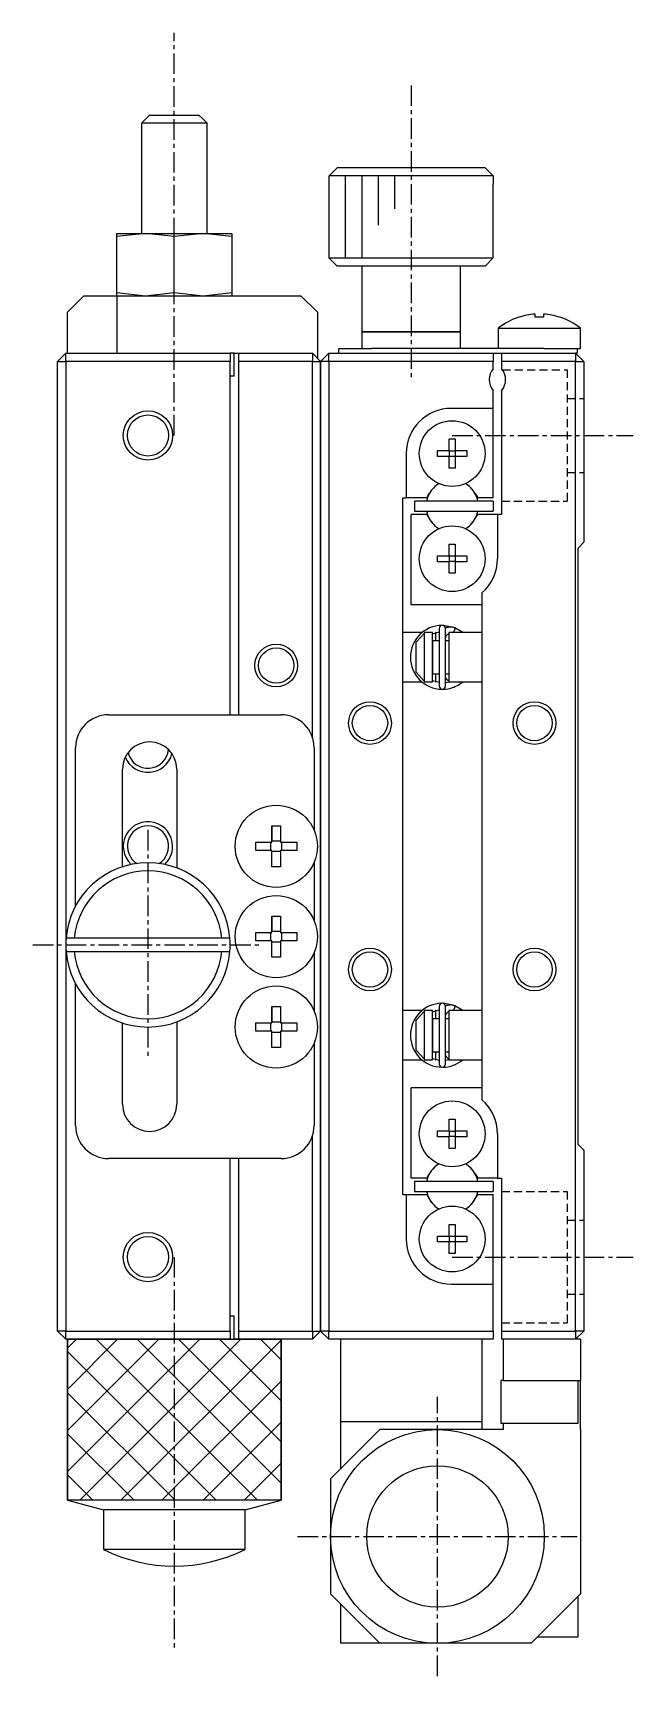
# Model space of a CAD drawing. Extents: x 10 to 388, y -3 to 270.
# Drawn here: x 235.2 to 271.7, y 97.1 to 197.1 of the extents above; entities that cross this region are included whole.
import ezdxf

# ---------------------------------------------------------------- set-up
doc = ezdxf.new("R2010")
doc.units = 0
doc.linetypes.add('CENTER', pattern=[2, 1.25, -0.25, 0.25, -0.25])
doc.linetypes.add('DASHED', pattern=[0.75, 0.5, -0.25])
doc.layers.get('0').update_dxf_attribs({"linetype": 'CONTINUOUS'})
doc.layers.add('CENTER', color=1, linetype='CENTER')

msp = doc.modelspace()

# ---------------------------------------------------------------- linework, layer by layer
at = {"color": 7, "linetype": 'CONTINUOUS'}
for p, q in [((242.311, 192.1), (242.061, 191.85)), ((242.311, 192.1), (243.811, 192.1)), ((243.811, 192.1), (245.311, 192.1)), ((245.561, 191.85), (245.311, 192.1)), ((242.061, 191.85), (241.811, 191.6)), ((243.811, 191.6), (241.811, 191.6)), ((241.811, 191.6), (241.811, 184.9)), ((245.811, 191.6), (243.811, 191.6)), ((245.811, 191.6), (245.561, 191.85)), ((245.811, 184.9), (245.811, 191.6)), ((253.227, 188.4), (253.729, 188.9)), ((253.227, 187.9), (253.227, 188.4)), ((263.195, 188.4), (253.227, 188.4)), ((253.729, 188.9), (262.693, 188.9)), ((262.693, 188.9), (263.195, 188.4)), ((263.195, 188.4), (263.195, 187.9)), ((253.211, 187.9), (253.227, 187.9)), ((253.211, 187.9), (253.211, 183.4)), ((263.195, 187.9), (263.211, 187.9)), ((263.211, 183.4), (263.211, 187.9)), ((242.061, 184.9), (240.311, 184.703)), ((240.311, 184.703), (240.311, 184.9)), ((240.311, 184.9), (242.061, 184.9)), ((240.311, 181.297), (240.311, 184.703)), ((242.061, 184.9), (245.561, 184.9)), ((243.811, 184.703), (242.061, 184.9)), ((245.561, 184.9), (243.811, 184.703)), ((243.811, 181.297), (243.811, 184.703)), ((247.311, 184.703), (245.561, 184.9)), ((245.561, 184.9), (247.311, 184.9)), ((247.311, 184.9), (247.311, 184.703)), ((247.311, 184.703), (247.311, 181.297)), ((253.211, 183.4), (263.211, 183.4)), ((253.211, 183.4), (253.711, 182.9)), ((262.711, 182.9), (263.211, 183.4)), ((262.711, 182.9), (253.711, 182.9)), ((255.211, 182.9), (255.211, 178.9)), ((261.211, 178.9), (261.211, 182.9)), ((237.311, 180.1), (238.311, 181.1)), ((238.311, 181.1), (240.311, 181.1)), ((240.311, 181.297), (242.061, 181.1)), ((240.311, 181.1), (240.311, 181.297)), ((240.311, 181.1), (240.311, 177.6)), ((240.311, 181.1), (241.811, 181.1)), ((241.811, 181.1), (245.811, 181.1)), ((242.061, 181.1), (243.811, 181.297)), ((243.811, 181.297), (245.561, 181.1)), ((245.561, 181.1), (247.311, 181.297)), ((245.811, 181.1), (251.511, 181.1)), ((247.311, 181.297), (247.311, 181.1)), ((252.511, 180.1), (251.511, 181.1)), ((237.311, 177.6), (237.311, 180.1)), ((252.511, 180.1), (252.511, 177.3)), ((263.511, 179.122), (268.511, 179.122)), ((263.511, 179.122), (263.511, 177.9)), ((264.763, 179.791), (264.759, 179.799)), ((265.751, 179.791), (265.751, 179.983)), ((266.271, 179.791), (265.751, 179.791)), ((266.271, 179.983), (266.271, 179.791)), ((267.263, 179.799), (267.259, 179.791)), ((268.511, 177.9), (268.511, 179.122)), ((255.211, 178.9), (261.211, 178.9)), ((261.211, 178.9), (255.211, 178.9)), ((255.211, 178.9), (255.211, 177.9)), ((261.211, 177.9), (261.211, 178.9)), ((236.711, 177.1), (237.211, 177.6)), ((236.711, 177.1), (237.211, 177.1)), ((236.711, 118.1), (236.711, 177.1)), ((237.211, 177.1), (237.211, 177.6)), ((237.211, 177.6), (247.211, 177.6)), ((247.211, 177.1), (237.211, 177.1)), ((237.211, 177.1), (237.211, 141.6)), ((247.211, 177.6), (247.211, 177.1)), ((247.461, 177.6), (247.211, 177.6)), ((247.211, 155.6), (247.211, 177.1)), ((247.461, 176.2), (247.461, 177.6)), ((247.461, 177.6), (247.711, 177.6)), ((247.711, 177.6), (252.211, 177.6)), ((247.711, 177.6), (247.711, 177.1)), ((252.211, 177.1), (247.711, 177.1)), ((247.711, 177.1), (247.711, 155.6)), ((252.211, 177.6), (252.211, 177.1)), ((252.211, 177.6), (252.711, 177.1)), ((252.211, 154.225), (252.211, 177.1)), ((252.211, 177.1), (252.711, 177.1)), ((253.211, 177.6), (252.711, 177.1)), ((253.211, 177.1), (252.711, 177.1)), ((252.711, 118.1), (252.711, 177.1)), ((252.711, 177.1), (252.711, 118.1)), ((253.211, 177.1), (253.211, 177.6)), ((253.211, 177.6), (263.211, 177.6)), ((253.211, 177.1), (253.211, 118.1)), ((263.211, 177.1), (253.211, 177.1)), ((253.811, 177.6), (253.811, 177.9)), ((253.811, 177.9), (255.811, 177.9)), ((266.311, 177.9), (255.811, 177.9)), ((263.211, 177.6), (263.711, 177.6)), ((263.211, 177.6), (263.211, 177.1)), ((263.211, 176.661), (263.211, 177.1)), ((263.711, 177.6), (268.211, 177.6)), ((263.711, 177.6), (263.711, 177.1)), ((268.211, 177.1), (263.711, 177.1)), ((263.711, 177.1), (263.711, 176.661)), ((266.311, 177.9), (268.311, 177.9)), ((268.311, 177.6), (268.211, 177.6)), ((268.211, 177.6), (268.211, 177.1)), ((268.211, 177.6), (268.711, 177.1)), ((268.211, 118.1), (268.211, 177.1)), ((268.211, 177.1), (268.711, 177.1)), ((268.311, 177.9), (268.511, 177.9)), ((268.311, 177.9), (268.311, 177.6)), ((268.711, 177.1), (268.711, 166.1)), ((247.461, 176.2), (247.211, 176.2)), ((263.211, 174.25), (263.211, 175.339)), ((263.711, 175.339), (263.711, 167.8)), ((263.211, 174.25), (260.661, 174.25)), ((263.211, 168.8), (263.211, 174.25)), ((260.531, 172.386), (260.891, 172.386)), ((260.531, 171.68), (260.531, 172.386)), ((260.891, 172.386), (260.891, 171.68)), ((257.911, 171.5), (257.911, 168.8)), ((259.825, 171.32), (259.825, 171.68)), ((259.825, 171.68), (260.531, 171.68)), ((260.531, 171.32), (259.825, 171.32)), ((260.541, 171.67), (260.531, 171.68)), ((260.541, 171.33), (260.531, 171.32)), ((260.531, 170.614), (260.531, 171.32)), ((260.541, 171.33), (260.541, 171.67)), ((260.541, 171.67), (260.881, 171.67)), ((260.881, 171.33), (260.541, 171.33)), ((260.881, 171.67), (260.891, 171.68)), ((260.881, 171.67), (260.881, 171.33)), ((260.881, 171.33), (260.891, 171.32)), ((260.891, 171.68), (261.597, 171.68)), ((260.891, 171.32), (260.891, 170.614)), ((261.597, 171.32), (260.891, 171.32)), ((261.597, 171.68), (261.597, 171.32)), ((260.891, 170.614), (260.531, 170.614)), ((259.16, 168.8), (259.31, 169.06)), ((262.112, 169.06), (262.262, 168.8)), ((257.711, 168.8), (257.911, 168.8)), ((257.711, 126.4), (257.711, 168.8)), ((259.16, 168.8), (257.911, 168.8)), ((258.411, 168.6), (258.411, 168)), ((263.211, 168.6), (258.411, 168.6)), ((258.411, 168), (263.211, 168)), ((263.211, 168.8), (262.262, 168.8)), ((263.211, 168.6), (263.211, 168)), ((258.211, 162.3), (258.211, 167.8)), ((259.16, 167.8), (258.211, 167.8)), ((259.16, 167.8), (259.31, 167.54)), ((262.112, 167.54), (262.262, 167.8)), ((263.461, 167.8), (262.262, 167.8)), ((263.461, 167.8), (263.461, 165.1)), ((263.711, 167.8), (263.461, 167.8)), ((268.361, 165.75), (268.711, 166.1)), ((259.825, 164.92), (259.825, 165.28)), ((259.825, 165.28), (260.531, 165.28)), ((260.531, 165.986), (260.891, 165.986)), ((260.531, 165.28), (260.531, 165.986)), ((260.541, 165.27), (260.531, 165.28)), ((260.541, 165.27), (260.881, 165.27)), ((260.541, 164.93), (260.541, 165.27)), ((260.881, 165.27), (260.891, 165.28)), ((260.881, 165.27), (260.881, 164.93)), ((260.891, 165.986), (260.891, 165.28)), ((260.891, 165.28), (261.597, 165.28)), ((261.597, 165.28), (261.597, 164.92)), ((268.361, 129.45), (268.361, 165.75)), ((260.531, 164.92), (259.825, 164.92)), ((260.541, 164.93), (260.531, 164.92)), ((260.531, 164.214), (260.531, 164.92)), ((260.891, 164.214), (260.531, 164.214)), ((260.881, 164.93), (260.541, 164.93)), ((260.881, 164.93), (260.891, 164.92)), ((260.891, 164.92), (260.891, 164.214)), ((261.597, 164.92), (260.891, 164.92)), ((262.511, 163.021), (262.511, 160.175)), ((262.511, 162.3), (258.211, 162.3)), ((260.826, 160.908), (260.139, 161.044)), ((258.874, 160.6), (257.711, 160.6)), ((258.511, 160.02), (259.011, 160.549)), ((258.511, 158.187), (258.511, 160.02)), ((258.875, 160.6), (258.875, 160.6)), ((259.011, 160.6), (259.011, 160.549)), ((259.511, 160.6), (259.011, 160.6)), ((259.011, 160.549), (259.011, 157.658)), ((259.511, 160.535), (259.916, 160.644)), ((259.511, 157.6), (259.511, 160.6)), ((259.511, 160.1), (259.511, 160.6)), ((259.511, 160.1), (259.511, 158.1)), ((259.511, 158.1), (259.511, 160.1)), ((259.916, 160.1), (259.511, 160.1)), ((259.7, 160.6), (259.699, 160.6)), ((259.701, 160.6), (259.7, 160.6)), ((259.7, 160.6), (259.7, 160.6)), ((259.7, 160.6), (259.7, 160.6)), ((259.711, 160.6), (259.701, 160.6)), ((259.711, 160.1), (259.711, 160.6)), ((259.916, 160.85), (259.916, 157.35)), ((260.312, 160.877), (260.304, 160.874)), ((260.306, 157.35), (260.306, 160.85)), ((260.306, 160.263), (260.307, 160.278)), ((260.306, 160.249), (260.306, 160.263)), ((260.511, 160.1), (260.306, 160.1)), ((260.307, 160.278), (260.309, 160.293)), ((260.309, 160.293), (260.312, 160.307)), ((260.343, 160.891), (260.312, 160.877)), ((260.312, 160.307), (260.315, 160.322)), ((260.315, 160.322), (260.319, 160.337)), ((260.319, 160.337), (260.323, 160.351)), ((260.323, 160.351), (260.329, 160.365)), ((260.329, 160.365), (260.335, 160.379)), ((260.335, 160.379), (260.341, 160.392)), ((260.341, 160.392), (260.349, 160.405)), ((260.375, 160.904), (260.343, 160.891)), ((260.349, 160.405), (260.357, 160.418)), ((260.357, 160.418), (260.365, 160.43)), ((260.365, 160.43), (260.374, 160.442)), ((260.374, 160.442), (260.384, 160.454)), ((260.408, 160.914), (260.375, 160.904)), ((260.384, 160.454), (260.394, 160.465)), ((260.394, 160.465), (260.405, 160.475)), ((260.405, 160.475), (260.416, 160.485)), ((260.441, 160.923), (260.408, 160.914)), ((260.416, 160.485), (260.428, 160.494)), ((260.428, 160.494), (260.44, 160.503)), ((260.44, 160.503), (260.453, 160.511)), ((260.475, 160.931), (260.441, 160.923)), ((260.453, 160.511), (260.466, 160.518)), ((260.466, 160.518), (260.48, 160.525)), ((260.508, 160.937), (260.475, 160.931)), ((260.48, 160.525), (260.493, 160.531)), ((260.493, 160.531), (260.507, 160.537)), ((260.507, 160.537), (260.511, 160.538)), ((260.542, 160.941), (260.508, 160.937)), ((260.511, 160.6), (260.511, 157.6)), ((262.511, 160.6), (260.511, 160.6)), ((260.576, 160.943), (260.542, 160.941)), ((260.611, 160.944), (260.576, 160.943)), ((260.645, 160.943), (260.611, 160.944)), ((260.679, 160.94), (260.645, 160.943)), ((260.713, 160.935), (260.679, 160.94)), ((260.747, 160.929), (260.713, 160.935)), ((260.78, 160.921), (260.747, 160.929)), ((260.782, 160.612), (260.776, 160.6)), ((260.813, 160.912), (260.78, 160.921)), ((260.788, 160.624), (260.782, 160.612)), ((260.885, 160.882), (260.786, 160.6)), ((260.794, 160.637), (260.788, 160.624)), ((260.801, 160.65), (260.794, 160.637)), ((260.807, 160.664), (260.801, 160.65)), ((260.813, 160.677), (260.807, 160.664)), ((260.845, 160.9), (260.813, 160.912)), ((260.819, 160.692), (260.813, 160.677)), ((260.826, 160.706), (260.819, 160.692)), ((260.831, 160.72), (260.826, 160.706)), ((260.837, 160.734), (260.831, 160.72)), ((260.843, 160.748), (260.837, 160.734)), ((260.848, 160.762), (260.843, 160.748)), ((260.876, 160.888), (260.845, 160.9)), ((260.853, 160.775), (260.848, 160.762)), ((260.857, 160.788), (260.853, 160.775)), ((260.861, 160.801), (260.857, 160.788)), ((260.865, 160.813), (260.861, 160.801)), ((260.869, 160.824), (260.865, 160.813)), ((260.872, 160.835), (260.869, 160.824)), ((260.874, 160.844), (260.872, 160.835)), ((260.874, 160.889), (260.876, 160.888)), ((260.876, 160.853), (260.874, 160.844)), ((261.347, 160.6), (260.875, 160.888)), ((260.876, 160.888), (260.878, 160.886)), ((260.878, 160.861), (260.876, 160.853)), ((260.878, 160.886), (260.879, 160.883)), ((260.879, 160.868), (260.878, 160.861)), ((260.879, 160.883), (260.879, 160.88)), ((260.879, 160.88), (260.879, 160.875)), ((260.879, 160.875), (260.879, 160.868)), ((260.884, 160.884), (260.885, 160.882)), ((262.511, 160.175), (262.511, 158.025)), ((259.011, 157.658), (258.511, 158.187)), ((258.511, 158.18), (258.511, 158.187)), ((259.511, 157.6), (259.511, 158.1)), ((259.511, 158.1), (259.916, 158.1)), ((259.711, 157.6), (259.711, 158.1)), ((260.306, 158.1), (260.511, 158.1)), ((262.511, 158.025), (262.511, 137.175)), ((257.711, 157.6), (258.875, 157.6)), ((259.011, 157.658), (259.011, 157.6)), ((259.011, 157.6), (259.511, 157.6)), ((259.916, 157.557), (259.511, 157.664)), ((259.699, 157.6), (259.699, 157.6)), ((259.7, 157.6), (259.7, 157.6)), ((259.7, 157.6), (259.7, 157.6)), ((259.7, 157.6), (259.7, 157.6)), ((259.7, 157.6), (259.7, 157.6)), ((259.7, 157.6), (259.7, 157.6)), ((259.7, 157.6), (259.7, 157.6)), ((259.7, 157.6), (259.701, 157.6)), ((259.701, 157.6), (259.711, 157.6)), ((260.306, 157.945), (260.306, 157.951)), ((260.307, 157.93), (260.306, 157.945)), ((260.511, 157.597), (260.306, 157.556)), ((260.308, 157.915), (260.307, 157.93)), ((260.31, 157.9), (260.308, 157.915)), ((260.313, 157.885), (260.31, 157.9)), ((260.317, 157.871), (260.313, 157.885)), ((260.321, 157.856), (260.317, 157.871)), ((260.326, 157.842), (260.321, 157.856)), ((260.332, 157.828), (260.326, 157.842)), ((260.338, 157.814), (260.332, 157.828)), ((260.345, 157.801), (260.338, 157.814)), ((260.353, 157.788), (260.345, 157.801)), ((260.361, 157.776), (260.353, 157.788)), ((260.37, 157.763), (260.361, 157.776)), ((260.379, 157.752), (260.37, 157.763)), ((260.389, 157.741), (260.379, 157.752)), ((260.4, 157.73), (260.389, 157.741)), ((260.411, 157.72), (260.4, 157.73)), ((260.423, 157.71), (260.411, 157.72)), ((260.435, 157.701), (260.423, 157.71)), ((260.447, 157.693), (260.435, 157.701)), ((260.46, 157.685), (260.447, 157.693)), ((260.474, 157.678), (260.46, 157.685)), ((260.487, 157.671), (260.474, 157.678)), ((260.501, 157.666), (260.487, 157.671)), ((260.511, 157.662), (260.501, 157.666)), ((260.511, 157.6), (262.511, 157.6)), ((260.523, 157.6), (260.511, 157.597)), ((260.817, 157.29), (260.818, 157.29)), ((260.818, 157.29), (260.819, 157.29)), ((260.819, 157.29), (260.82, 157.291)), ((260.82, 157.291), (260.821, 157.291)), ((260.821, 157.291), (260.823, 157.291)), ((260.823, 157.291), (260.824, 157.292)), ((260.824, 157.292), (260.825, 157.292)), ((260.825, 157.292), (260.826, 157.293)), ((260.826, 157.293), (260.828, 157.293)), ((260.828, 157.293), (260.829, 157.294)), ((260.829, 157.294), (260.833, 157.295)), ((260.833, 157.295), (260.835, 157.296)), ((260.835, 157.296), (260.838, 157.297)), ((260.838, 157.297), (260.876, 157.312)), ((260.872, 157.312), (260.874, 157.311)), ((260.876, 157.312), (260.874, 157.311)), ((260.874, 157.311), (260.874, 157.312)), ((260.875, 157.313), (260.893, 157.32)), ((260.876, 157.312), (260.876, 157.312)), ((239.811, 155.6), (250.311, 155.6)), ((237.811, 143.975), (237.811, 153.6)), ((252.311, 153.6), (252.311, 148.58)), ((240.661, 146.354), (240.661, 152.3)), ((243.961, 152.3), (243.961, 146.284)), ((249.751, 148.848), (250.271, 148.848)), ((249.751, 147.86), (249.751, 148.848)), ((249.751, 148.848), (249.751, 147.926)), ((250.271, 148.848), (250.271, 147.86)), ((248.763, 147.86), (249.751, 147.86)), ((248.763, 147.34), (248.763, 147.86)), ((249.751, 147.34), (248.763, 147.34)), ((249.685, 147.34), (249.685, 147.86)), ((249.751, 147.86), (249.751, 147.926)), ((249.751, 147.926), (250.271, 147.926)), ((249.751, 146.352), (249.751, 147.34)), ((249.751, 147.274), (249.751, 147.34)), ((249.751, 146.352), (249.751, 147.274)), ((250.271, 147.274), (249.751, 147.274)), ((250.271, 147.86), (251.259, 147.86)), ((250.271, 147.34), (250.271, 146.352)), ((251.259, 147.34), (250.271, 147.34)), ((250.337, 147.86), (250.337, 147.34)), ((251.259, 147.86), (251.259, 147.34)), ((250.271, 146.352), (249.751, 146.352)), ((252.311, 146.62), (252.311, 143.08)), ((249.751, 143.348), (250.271, 143.348)), ((249.751, 142.36), (249.751, 143.348)), ((249.751, 143.348), (249.751, 142.426)), ((250.271, 143.348), (250.271, 142.36)), ((237.729, 142), (237.227, 142)), ((246.693, 142), (237.729, 142)), ((247.195, 142), (246.693, 142)), ((248.763, 142.36), (249.751, 142.36)), ((248.763, 141.84), (248.763, 142.36)), ((249.685, 141.84), (249.685, 142.36)), ((249.751, 142.36), (249.751, 142.426)), ((249.751, 142.426), (250.271, 142.426)), ((250.271, 142.36), (251.259, 142.36)), ((250.337, 142.36), (250.337, 141.84)), ((251.259, 142.36), (251.259, 141.84)), ((237.211, 141.6), (237.211, 118.1)), ((237.227, 141.2), (237.729, 141.2)), ((237.729, 141.2), (246.693, 141.2)), ((246.693, 141.2), (247.195, 141.2)), ((249.751, 141.84), (248.763, 141.84)), ((249.751, 140.852), (249.751, 141.84)), ((249.751, 141.774), (249.751, 141.84)), ((249.751, 140.852), (249.751, 141.774)), ((250.271, 141.774), (249.751, 141.774)), ((250.271, 141.84), (250.271, 140.852)), ((251.259, 141.84), (250.271, 141.84)), ((252.311, 141.12), (252.311, 137.58)), ((250.271, 140.852), (249.751, 140.852)), ((237.811, 130.6), (237.811, 139.225)), ((260.826, 137.908), (260.139, 138.044)), ((249.751, 137.848), (250.271, 137.848)), ((249.751, 136.86), (249.751, 137.848)), ((249.751, 137.848), (249.751, 136.926)), ((250.271, 137.848), (250.271, 136.86)), ((258.874, 137.6), (257.711, 137.6)), ((258.511, 137.02), (259.011, 137.549)), ((258.511, 135.187), (258.511, 137.02)), ((258.875, 137.6), (258.875, 137.6)), ((259.011, 137.6), (259.011, 137.549)), ((259.511, 137.6), (259.011, 137.6)), ((259.011, 137.549), (259.011, 134.658)), ((259.511, 137.535), (259.916, 137.644)), ((259.511, 134.6), (259.511, 137.6)), ((259.511, 137.1), (259.511, 137.6)), ((259.511, 135.1), (259.511, 137.1)), ((259.511, 137.1), (259.511, 135.1)), ((259.916, 137.1), (259.511, 137.1)), ((259.7, 137.6), (259.699, 137.6)), ((259.701, 137.6), (259.7, 137.6)), ((259.7, 137.6), (259.7, 137.6)), ((259.7, 137.6), (259.7, 137.6)), ((259.711, 137.6), (259.701, 137.6)), ((259.711, 137.1), (259.711, 137.6)), ((259.916, 137.85), (259.916, 134.35)), ((260.312, 137.877), (260.304, 137.874)), ((260.306, 134.35), (260.306, 137.85)), ((260.306, 137.263), (260.307, 137.278)), ((260.306, 137.249), (260.306, 137.263)), ((260.511, 137.1), (260.306, 137.1)), ((260.307, 137.278), (260.309, 137.293)), ((260.309, 137.293), (260.312, 137.307)), ((260.343, 137.891), (260.312, 137.877)), ((260.312, 137.307), (260.315, 137.322)), ((260.315, 137.322), (260.319, 137.337)), ((260.319, 137.337), (260.323, 137.351)), ((260.323, 137.351), (260.329, 137.365)), ((260.329, 137.365), (260.335, 137.379)), ((260.335, 137.379), (260.341, 137.392)), ((260.341, 137.392), (260.349, 137.405)), ((260.375, 137.904), (260.343, 137.891)), ((260.349, 137.405), (260.357, 137.418)), ((260.357, 137.418), (260.365, 137.43)), ((260.365, 137.43), (260.374, 137.442)), ((260.374, 137.442), (260.384, 137.454)), ((260.408, 137.914), (260.375, 137.904)), ((260.384, 137.454), (260.394, 137.465)), ((260.394, 137.465), (260.405, 137.475)), ((260.405, 137.475), (260.416, 137.485)), ((260.441, 137.923), (260.408, 137.914)), ((260.416, 137.485), (260.428, 137.494)), ((260.428, 137.494), (260.44, 137.503)), ((260.44, 137.503), (260.453, 137.511)), ((260.475, 137.931), (260.441, 137.923)), ((260.453, 137.511), (260.466, 137.518)), ((260.466, 137.518), (260.48, 137.525)), ((260.508, 137.937), (260.475, 137.931)), ((260.48, 137.525), (260.493, 137.531)), ((260.493, 137.531), (260.507, 137.537)), ((260.507, 137.537), (260.511, 137.538)), ((260.542, 137.941), (260.508, 137.937)), ((260.511, 137.6), (260.511, 134.6)), ((262.511, 137.6), (260.511, 137.6)), ((260.576, 137.943), (260.542, 137.941)), ((260.611, 137.944), (260.576, 137.943)), ((260.645, 137.943), (260.611, 137.944)), ((260.679, 137.94), (260.645, 137.943)), ((260.713, 137.935), (260.679, 137.94)), ((260.747, 137.929), (260.713, 137.935)), ((260.78, 137.921), (260.747, 137.929)), ((260.782, 137.612), (260.776, 137.6)), ((260.813, 137.912), (260.78, 137.921)), ((260.788, 137.624), (260.782, 137.612)), ((260.884, 137.884), (260.786, 137.6)), ((260.794, 137.637), (260.788, 137.624)), ((260.801, 137.65), (260.794, 137.637)), ((260.807, 137.664), (260.801, 137.65)), ((260.813, 137.677), (260.807, 137.664)), ((260.845, 137.9), (260.813, 137.912)), ((260.819, 137.692), (260.813, 137.677)), ((260.826, 137.706), (260.819, 137.692)), ((260.831, 137.72), (260.826, 137.706)), ((260.837, 137.734), (260.831, 137.72)), ((260.843, 137.748), (260.837, 137.734)), ((260.848, 137.762), (260.843, 137.748)), ((260.876, 137.888), (260.845, 137.9)), ((260.853, 137.775), (260.848, 137.762)), ((260.857, 137.788), (260.853, 137.775)), ((260.861, 137.801), (260.857, 137.788)), ((260.865, 137.813), (260.861, 137.801)), ((260.869, 137.824), (260.865, 137.813)), ((260.872, 137.835), (260.869, 137.824)), ((260.874, 137.844), (260.872, 137.835)), ((260.874, 137.889), (260.876, 137.888)), ((260.876, 137.853), (260.874, 137.844)), ((261.347, 137.6), (260.875, 137.888)), ((260.876, 137.888), (260.878, 137.886)), ((260.878, 137.861), (260.876, 137.853)), ((260.878, 137.886), (260.879, 137.883)), ((260.879, 137.868), (260.878, 137.861)), ((260.879, 137.883), (260.879, 137.88)), ((260.879, 137.88), (260.879, 137.875)), ((260.879, 137.875), (260.879, 137.868)), ((260.904, 137.875), (260.885, 137.883)), ((262.511, 137.175), (262.511, 135.025)), ((240.661, 131.9), (240.661, 136.846)), ((243.961, 136.916), (243.961, 131.9)), ((248.763, 136.86), (249.751, 136.86)), ((248.763, 136.34), (248.763, 136.86)), ((249.751, 136.34), (248.763, 136.34)), ((249.685, 136.34), (249.685, 136.86)), ((249.751, 136.86), (249.751, 136.926)), ((249.751, 136.926), (250.271, 136.926)), ((249.751, 135.352), (249.751, 136.34)), ((249.751, 136.274), (249.751, 136.34)), ((249.751, 135.352), (249.751, 136.274)), ((250.271, 136.274), (249.751, 136.274)), ((250.271, 136.86), (251.259, 136.86)), ((250.271, 136.34), (250.271, 135.352)), ((251.259, 136.34), (250.271, 136.34)), ((250.337, 136.86), (250.337, 136.34)), ((251.259, 136.86), (251.259, 136.34)), ((250.271, 135.352), (249.751, 135.352)), ((252.311, 135.62), (252.311, 130.6)), ((259.011, 134.658), (258.511, 135.187)), ((258.511, 135.18), (258.511, 135.187)), ((259.511, 134.6), (259.511, 135.1)), ((259.511, 135.1), (259.916, 135.1)), ((259.711, 134.6), (259.711, 135.1)), ((260.306, 135.1), (260.511, 135.1)), ((262.511, 135.025), (262.511, 132.179)), ((257.711, 134.6), (258.875, 134.6)), ((259.011, 134.658), (259.011, 134.6)), ((259.011, 134.6), (259.511, 134.6)), ((259.916, 134.557), (259.511, 134.664)), ((259.699, 134.6), (259.699, 134.6)), ((259.7, 134.6), (259.7, 134.6)), ((259.7, 134.6), (259.7, 134.6)), ((259.7, 134.6), (259.7, 134.6)), ((259.7, 134.6), (259.7, 134.6)), ((259.7, 134.6), (259.7, 134.6)), ((259.7, 134.6), (259.7, 134.6)), ((259.7, 134.6), (259.701, 134.6)), ((259.701, 134.6), (259.711, 134.6)), ((260.306, 134.945), (260.306, 134.951)), ((260.307, 134.93), (260.306, 134.945)), ((260.511, 134.597), (260.306, 134.556)), ((260.308, 134.915), (260.307, 134.93)), ((260.31, 134.9), (260.308, 134.915)), ((260.313, 134.885), (260.31, 134.9)), ((260.317, 134.871), (260.313, 134.885)), ((260.321, 134.856), (260.317, 134.871)), ((260.326, 134.842), (260.321, 134.856)), ((260.332, 134.828), (260.326, 134.842)), ((260.338, 134.814), (260.332, 134.828)), ((260.345, 134.801), (260.338, 134.814)), ((260.353, 134.788), (260.345, 134.801)), ((260.361, 134.776), (260.353, 134.788)), ((260.37, 134.763), (260.361, 134.776)), ((260.379, 134.752), (260.37, 134.763)), ((260.389, 134.741), (260.379, 134.752)), ((260.4, 134.73), (260.389, 134.741)), ((260.411, 134.72), (260.4, 134.73)), ((260.423, 134.71), (260.411, 134.72)), ((260.435, 134.701), (260.423, 134.71)), ((260.447, 134.693), (260.435, 134.701)), ((260.46, 134.685), (260.447, 134.693)), ((260.474, 134.678), (260.46, 134.685)), ((260.487, 134.671), (260.474, 134.678)), ((260.501, 134.666), (260.487, 134.671)), ((260.511, 134.662), (260.501, 134.666)), ((260.511, 134.6), (262.511, 134.6)), ((260.523, 134.6), (260.511, 134.597)), ((260.817, 134.29), (260.818, 134.29)), ((260.818, 134.29), (260.819, 134.29)), ((260.819, 134.29), (260.82, 134.291)), ((260.82, 134.291), (260.821, 134.291)), ((260.821, 134.291), (260.823, 134.291)), ((260.823, 134.291), (260.824, 134.292)), ((260.824, 134.292), (260.825, 134.292)), ((260.825, 134.292), (260.826, 134.293)), ((260.826, 134.293), (260.828, 134.293)), ((260.828, 134.293), (260.829, 134.294)), ((260.829, 134.294), (260.833, 134.295)), ((260.833, 134.295), (260.835, 134.296)), ((260.835, 134.296), (260.838, 134.297)), ((260.838, 134.297), (260.876, 134.312)), ((260.872, 134.312), (260.874, 134.311)), ((260.876, 134.312), (260.874, 134.311)), ((260.874, 134.311), (260.874, 134.312)), ((260.875, 134.313), (260.908, 134.327)), ((260.876, 134.312), (260.876, 134.312)), ((258.211, 127.4), (258.211, 132.9)), ((262.511, 132.9), (258.211, 132.9)), ((259.825, 129.92), (259.825, 130.28)), ((259.825, 130.28), (260.531, 130.28)), ((260.531, 130.986), (260.891, 130.986)), ((260.531, 130.28), (260.531, 130.986)), ((260.541, 130.27), (260.531, 130.28)), ((260.541, 129.93), (260.541, 130.27)), ((260.541, 130.27), (260.881, 130.27)), ((260.881, 130.27), (260.891, 130.28)), ((260.881, 130.27), (260.881, 129.93)), ((260.891, 130.986), (260.891, 130.28)), ((260.891, 130.28), (261.597, 130.28)), ((261.597, 130.28), (261.597, 129.92)), ((263.461, 130.1), (263.461, 127.4)), ((252.211, 118.1), (252.211, 129.976)), ((260.531, 129.92), (259.825, 129.92)), ((260.541, 129.93), (260.531, 129.92)), ((260.531, 129.214), (260.531, 129.92)), ((260.891, 129.214), (260.531, 129.214)), ((260.881, 129.93), (260.541, 129.93)), ((260.881, 129.93), (260.891, 129.92)), ((260.891, 129.92), (260.891, 129.214)), ((261.597, 129.92), (260.891, 129.92)), ((268.711, 129.1), (268.361, 129.45)), ((268.711, 129.1), (268.711, 118.1)), ((250.311, 128.6), (239.811, 128.6)), ((247.211, 118.1), (247.211, 128.6)), ((247.711, 128.6), (247.711, 118.1)), ((259.16, 127.4), (258.211, 127.4)), ((258.411, 127.2), (258.411, 126.6)), ((263.211, 127.2), (258.411, 127.2)), ((259.16, 127.4), (259.31, 127.66)), ((262.112, 127.66), (262.262, 127.4)), ((263.461, 127.4), (262.262, 127.4)), ((263.211, 127.2), (263.211, 126.6)), ((263.461, 127.4), (263.711, 127.4)), ((263.711, 127.4), (263.711, 118.1)), ((257.711, 126.4), (257.911, 126.4)), ((257.911, 126.4), (257.911, 123.7)), ((257.911, 126.4), (259.16, 126.4)), ((258.411, 126.6), (263.211, 126.6)), ((259.16, 126.4), (259.31, 126.14)), ((262.112, 126.14), (262.262, 126.4)), ((262.262, 126.4), (263.211, 126.4)), ((263.211, 120.95), (263.211, 126.4)), ((260.531, 124.586), (260.891, 124.586)), ((260.531, 123.88), (260.531, 124.586)), ((260.891, 124.586), (260.891, 123.88)), ((259.825, 123.52), (259.825, 123.88)), ((259.825, 123.88), (260.531, 123.88)), ((260.531, 123.52), (259.825, 123.52)), ((260.541, 123.87), (260.531, 123.88)), ((260.541, 123.53), (260.531, 123.52)), ((260.531, 122.814), (260.531, 123.52)), ((260.541, 123.53), (260.541, 123.87)), ((260.541, 123.87), (260.881, 123.87)), ((260.881, 123.53), (260.541, 123.53)), ((260.881, 123.87), (260.891, 123.88)), ((260.881, 123.87), (260.881, 123.53)), ((260.881, 123.53), (260.891, 123.52)), ((260.891, 123.88), (261.597, 123.88)), ((260.891, 123.52), (260.891, 122.814)), ((261.597, 123.52), (260.891, 123.52)), ((261.597, 123.88), (261.597, 123.52)), ((260.891, 122.814), (260.531, 122.814)), ((260.661, 120.95), (263.211, 120.95)), ((263.211, 118.1), (263.211, 120.95)), ((247.461, 119), (247.211, 119)), ((247.461, 117.6), (247.461, 119)), ((237.211, 118.1), (236.711, 118.1)), ((237.211, 117.6), (236.711, 118.1)), ((237.211, 118.1), (247.211, 118.1)), ((237.211, 117.6), (237.211, 118.1)), ((247.211, 118.1), (247.211, 117.6)), ((247.711, 118.1), (252.211, 118.1)), ((247.711, 118.1), (247.711, 117.6)), ((252.211, 118.1), (252.711, 118.1)), ((252.211, 118.1), (252.211, 117.6)), ((252.211, 117.6), (252.711, 118.1)), ((253.211, 118.1), (252.711, 118.1)), ((253.211, 117.6), (252.711, 118.1)), ((253.211, 118.1), (263.211, 118.1)), ((253.211, 117.6), (253.211, 118.1)), ((263.211, 118.1), (263.211, 117.6)), ((263.711, 118.1), (268.211, 118.1)), ((263.711, 118.1), (263.711, 117.6)), ((268.711, 118.1), (268.211, 118.1)), ((268.211, 118.1), (268.211, 117.6)), ((268.711, 118.1), (268.211, 117.6)), ((247.211, 117.6), (237.211, 117.6)), ((237.311, 107.8), (237.311, 117.6)), ((237.311, 117.6), (250.311, 117.6)), ((247.211, 117.6), (247.461, 117.6)), ((247.711, 117.6), (247.461, 117.6)), ((250.311, 117.6), (250.311, 107.8)), ((263.211, 117.6), (253.211, 117.6)), ((253.911, 117.6), (253.911, 112.6)), ((262.511, 117.6), (262.511, 112.6)), ((268.211, 117.6), (263.711, 117.6)), ((263.811, 117.6), (263.811, 115.1)), ((268.511, 117.6), (268.211, 117.6)), ((268.511, 117.6), (268.511, 115.1)), ((263.811, 115.1), (263.661, 115.1)), ((263.661, 115.1), (263.661, 112.5)), ((263.811, 115.1), (268.511, 115.1)), ((268.361, 112.5), (268.361, 115.1)), ((268.511, 112.1), (268.511, 115.1)), ((256.311, 112.1), (253.311, 109.1)), ((253.911, 112.6), (262.511, 112.6)), ((253.911, 112.6), (253.911, 109.7)), ((259.811, 112.1), (256.311, 112.1)), ((263.811, 112.1), (259.811, 112.1)), ((262.511, 112.6), (262.511, 112.1)), ((263.661, 112.5), (268.361, 112.5)), ((263.811, 112.5), (263.811, 112.1)), ((268.511, 112.1), (268.511, 102.1)), ((253.311, 109.1), (253.311, 105.6)), ((237.311, 107.8), (239.511, 107.211)), ((250.311, 107.8), (237.311, 107.8)), ((248.111, 107.211), (239.511, 107.211)), ((239.511, 107.211), (239.511, 104.8)), ((248.111, 107.211), (250.311, 107.8)), ((248.111, 104.8), (248.111, 107.211)), ((253.311, 105.6), (253.311, 102.1)), ((248.111, 104.8), (239.511, 104.8)), ((253.311, 102.1), (256.311, 99.1)), ((265.511, 99.1), (268.511, 102.1)), ((253.911, 101.5), (253.911, 99.1)), ((268.361, 99.5), (268.361, 101.95)), ((256.311, 99.1), (253.911, 99.1)), ((259.811, 99.1), (256.311, 99.1)), ((265.511, 99.1), (259.811, 99.1)), ((265.911, 99.5), (268.361, 99.5))]:
    msp.add_line(p, q, dxfattribs=at)
at = {"color": 3, "linetype": 'CONTINUOUS'}
for p, q in [((254.211, 188.4), (254.211, 183.4)), ((255.211, 188.4), (255.211, 183.4)), ((256.211, 188.4), (256.211, 185.4)), ((257.211, 188.4), (257.211, 186.4)), ((237.311, 117.6), (237.311, 107.8)), ((237.861, 117.6), (237.311, 117.05)), ((240.361, 117.6), (237.311, 114.55)), ((242.861, 117.6), (237.311, 112.05)), ((245.361, 117.6), (237.311, 109.55)), ((247.861, 117.6), (238.061, 107.8)), ((239.061, 117.6), (248.861, 107.8)), ((250.311, 117.55), (240.561, 107.8)), ((241.561, 117.6), (250.311, 108.85)), ((244.061, 117.6), (250.311, 111.35)), ((246.561, 117.6), (250.311, 113.85)), ((252.211, 117.6), (247.711, 117.6)), ((249.061, 117.6), (250.311, 116.35)), ((250.311, 107.8), (250.311, 117.6)), ((237.311, 116.85), (246.361, 107.8)), ((250.311, 115.05), (243.061, 107.8)), ((237.311, 114.35), (243.861, 107.8)), ((250.311, 112.55), (245.561, 107.8)), ((237.311, 111.85), (241.361, 107.8)), ((250.311, 110.05), (248.061, 107.8)), ((237.311, 109.35), (238.861, 107.8)), ((250.311, 107.8), (237.311, 107.8))]:
    msp.add_line(p, q, dxfattribs=at)
at = {"color": 3, "linetype": 'DASHED'}
for p, q in [((263.761, 176.6), (267.711, 176.6)), ((267.711, 176.6), (267.711, 168.6)), ((267.711, 174.85), (268.711, 174.85)), ((267.711, 170.35), (268.711, 170.35)), ((263.711, 168.6), (267.711, 168.6)), ((263.711, 126.6), (267.711, 126.6)), ((267.711, 126.6), (267.711, 118.6)), ((267.711, 124.85), (268.711, 124.85)), ((267.711, 120.35), (268.711, 120.35)), ((263.711, 118.6), (267.711, 118.6))]:
    msp.add_line(p, q, dxfattribs=at)
at = {"color": 3, "linetype": 'CONTINUOUS'}
for centre, radius in [((242.211, 172.6), 1.5), ((250.011, 158.6), 1.3), ((255.711, 155.1), 1.3), ((265.711, 155.1), 1.3), ((255.711, 140.1), 1.3), ((265.711, 140.1), 1.3), ((242.211, 122.6), 1.5)]:
    msp.add_circle(centre, radius, dxfattribs=at)
at = {"color": 7, "linetype": 'CONTINUOUS'}
for centre, radius in [((242.211, 172.6), 1.25), ((260.711, 171.5), 2), ((260.711, 165.1), 2), ((250.011, 158.6), 1.075), ((255.711, 155.1), 1.075), ((265.711, 155.1), 1.075), ((250.011, 147.6), 2.5), ((250.011, 142.1), 2.5), ((255.711, 140.1), 1.075), ((265.711, 140.1), 1.075), ((250.011, 136.6), 2.5), ((260.711, 130.1), 2), ((260.711, 123.7), 2), ((242.211, 122.6), 1.25), ((259.811, 105.6), 6.5), ((259.811, 105.6), 4.3)]:
    msp.add_circle(centre, radius, dxfattribs=at)
for centre, radius, start, end in [((266.011, 176), 4, 108.23975, 128.68219), ((266.011, 176), 3.992, 93.73476, 108.22321), ((266.011, 176), 3.992, 71.77679, 86.26524), ((266.011, 176), 4, 51.31781, 71.76025), ((263.961, 176), 1, 138.59038, 221.40962), ((262.961, 176), 1, 318.59038, 41.40962), ((260.661, 171.5), 2.75, 90, 180), ((260.711, 168.3), 1.587, 135.00025, 169.10691), ((260.826, 168.185), 1.75, 135, 150), ((260.826, 168.185), 1.75, 121.88153, 135), ((260.711, 168.3), 1.587, 120.43318, 135.00025), ((260.711, 168.3), 1.587, 44.99975, 59.56682), ((260.596, 168.185), 1.75, 45, 58.11847), ((260.596, 168.185), 1.75, 30, 45), ((260.711, 168.3), 1.587, 10.89309, 44.99975), ((260.711, 168.3), 1.587, 190.89302, 225.00025), ((260.711, 168.3), 1.587, 314.99975, 349.10698), ((260.826, 168.415), 1.75, 210, 225), ((260.826, 168.415), 1.75, 225, 238.11847), ((260.711, 168.3), 1.587, 225.00025, 239.56674), ((260.711, 168.3), 1.587, 300.43326, 314.99975), ((260.596, 168.415), 1.75, 301.88153, 315), ((260.596, 168.415), 1.75, 315, 330), ((260.711, 165.1), 2.75, 310.88519, 0), ((260.111, 159.1), 1.944, 90.67231, 269.25799), ((260.111, 160.85), 0.195, 0, 180), ((260.111, 157.35), 0.195, 180, 0), ((260.109, 159.105), 1.949, 270.77443, 309.42912), ((239.811, 153.6), 2, 90, 180), ((250.311, 153.6), 2, 0, 90), ((242.311, 152.3), 1.65, 0, 180), ((242.211, 153.6), 1.25, 193.93454, 354.86287), ((242.211, 147.6), 1.25, 90, 236.87706), ((242.211, 147.6), 1.25, 303.12294, 90), ((242.211, 141.6), 5, 4.58857, 175.41143), ((242.211, 141.6), 4.5, 5.09969, 174.90031), ((242.211, 141.6), 5, 175.41143, 184.58857), ((242.211, 141.6), 5, 355.41143, 4.58857), ((242.211, 141.6), 5, 184.58857, 355.41143), ((242.211, 141.6), 4.5, 185.09969, 354.90031), ((260.111, 136.1), 1.944, 90.67231, 269.25799), ((260.111, 137.85), 0.195, 0, 180), ((260.111, 134.35), 0.195, 180, 0), ((260.109, 136.105), 1.949, 270.77443, 309.42912), ((260.711, 130.1), 2.75, 0, 49.11481), ((242.311, 131.9), 1.65, 180, 0), ((239.811, 130.6), 2, 180, 270), ((250.311, 130.6), 2, 270, 0), ((260.711, 126.9), 1.587, 135.00025, 169.10691), ((260.826, 126.785), 1.75, 135, 150), ((260.826, 126.785), 1.75, 121.88153, 135), ((260.711, 126.9), 1.587, 120.43318, 135.00025), ((260.711, 126.9), 1.587, 44.99975, 59.56682), ((260.596, 126.785), 1.75, 45, 58.11847), ((260.596, 126.785), 1.75, 30, 45), ((260.711, 126.9), 1.587, 10.89309, 44.99975), ((260.711, 126.9), 1.587, 190.89302, 225.00025), ((260.826, 127.015), 1.75, 210, 225), ((260.711, 126.9), 1.587, 314.99975, 349.10698), ((260.596, 127.015), 1.75, 315, 330), ((260.826, 127.015), 1.75, 225, 238.11847), ((260.711, 126.9), 1.587, 225.00025, 239.56674), ((260.711, 126.9), 1.587, 300.43326, 314.99975), ((260.596, 127.015), 1.75, 301.88153, 315), ((260.661, 123.7), 2.75, 180, 270), ((243.811, 113.545), 9.745, 243.81621, 296.18379)]:
    msp.add_arc(centre, radius, start, end, dxfattribs=at)
at = {"color": 3, "linetype": 'CONTINUOUS'}
for centre, start, end in [((242.211, 153.6), 202.68809, 346.10932), ((242.211, 147.6), 0, 227.40119), ((242.211, 147.6), 312.59881, 0)]:
    msp.add_arc(centre, 1.5, start, end, dxfattribs=at)
at = {"layer": 'CENTER', "color": 1, "linetype": 'CENTER'}
for p, q in [((243.811, 172.6), (243.811, 197.1)), ((258.211, 193.9), (258.211, 175.9)), ((260.711, 172.6), (271.711, 172.6)), ((242.211, 148.6), (242.211, 134.6)), ((235.211, 141.6), (249.211, 141.6)), ((243.811, 122.6), (243.811, 98.8)), ((260.711, 122.6), (271.711, 122.6)), ((259.811, 97.1), (259.811, 114.1)), ((251.311, 105.6), (268.311, 105.6))]:
    msp.add_line(p, q, dxfattribs=at)

doc.saveas('drawing.dxf')
